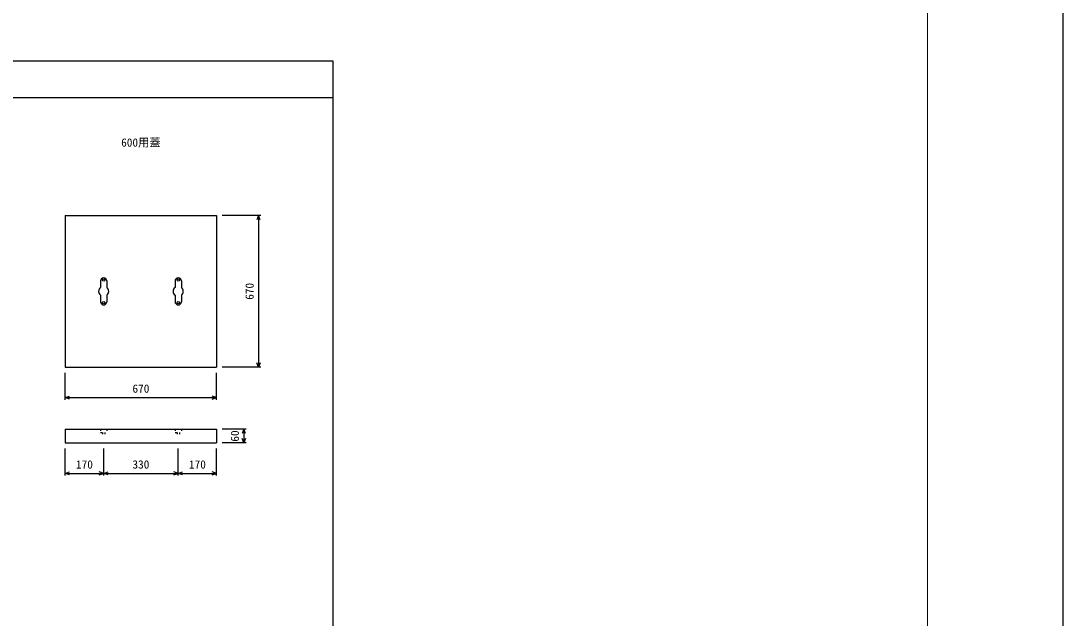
# Model space of a CAD drawing. Units: millimetres, scale not verified. Extents: x -12600 to 12600, y -8910 to 8910.
# Drawn here: x 7987 to 12600, y -836 to 1805 of the extents above; entities that cross this region are included whole.
import ezdxf
from ezdxf.enums import TextEntityAlignment as Align

# ---------------------------------------------------------------- set-up
doc = ezdxf.new("R2010")
doc.units = ezdxf.units.MM
doc.header["$LTSCALE"] = 30
doc.linetypes.add('DOTTED', pattern=[1.75, 0.25, -1.5])
for name, color, linetype, lineweight in [('0-0_DIM', 7, 'Continuous', 25), ('0-1_Defpoints', 5, 'Continuous', 25), ('0-4_OUTLINE', 3, 'Continuous', 25), ('0-5_OUTLINE2', 4, 'DOTTED', 25), ('0-6_TXT', 7, 'Continuous', 25), ('0-7_WAKU', 3, 'Continuous', 13)]:
    doc.layers.add(name, color=color, linetype=linetype, lineweight=lineweight)
doc.styles.add('ＭＳ ゴシック', font='')
doc.styles.get('ＭＳ ゴシック').set_extended_font_data('MS Gothic')

msp = doc.modelspace()

# ---------------------------------------------------------------- linework, layer by layer
at = {"layer": '0-0_DIM'}
for p, q in [((2868.48, 1466.57), (9368.48, 1466.57)), ((9048.48, 944.19), (8878.48, 944.19)), ((9038.48, 944.19), (9038.48, 274.19)), ((8183.48, 129.19), (8183.48, 249.19)), ((8853.48, 129.19), (8853.48, 249.19)), ((9048.48, 274.19), (8878.48, 274.19)), ((8183.48, 139.19), (8853.48, 139.19)), ((8983.48, -0.51), (8878.48, -0.51)), ((8973.48, -0.51), (8973.48, -60.51)), ((8183.48, -205.51), (8183.48, -85.51)), ((8353.48, -205.51), (8353.48, -85.51)), ((8683.48, -205.51), (8683.48, -85.51)), ((8853.48, -205.51), (8853.48, -85.51)), ((8983.48, -60.51), (8878.48, -60.51)), ((8183.48, -195.51), (8353.48, -195.51)), ((8353.48, -195.51), (8683.48, -195.51)), ((8683.48, -195.51), (8853.48, -195.51))]:
    msp.add_line(p, q, dxfattribs=at)
msp.add_lwpolyline([(2868.48, -2873.43), (9368.48, -2873.43), (9368.48, 1626.57), (2868.48, 1626.57)], close=True, dxfattribs=at)
for points in [[(9045.56, 924.73), (9038.48, 944.19), (9031.39, 924.73)], [(9045.56, 293.65), (9038.48, 274.19), (9031.39, 293.65)], [(8202.93, 132.1), (8183.48, 139.19), (8202.93, 146.27)], [(8834.02, 132.1), (8853.48, 139.19), (8834.02, 146.27)], [(8980.56, -19.97), (8973.48, -0.51), (8966.39, -19.97)], [(8980.56, -41.05), (8973.48, -60.51), (8966.39, -41.05)], [(8202.93, -202.59), (8183.48, -195.51), (8202.93, -188.43)], [(8334.02, -202.59), (8353.48, -195.51), (8334.02, -188.43)], [(8372.93, -202.59), (8353.48, -195.51), (8372.93, -188.43)], [(8664.02, -202.59), (8683.48, -195.51), (8664.02, -188.43)], [(8702.93, -202.59), (8683.48, -195.51), (8702.93, -188.43)], [(8834.02, -202.59), (8853.48, -195.51), (8834.02, -188.43)]]:
    msp.add_lwpolyline(points, dxfattribs=at)
at = {"layer": '0-1_Defpoints'}
msp.add_lwpolyline([(-12600, -8910), (12600, -8910), (12600, 8910), (-12600, 8910)], close=True, dxfattribs=at)
at = {"layer": '0-4_OUTLINE'}
for p, q in [((8183.48, 944.19), (8853.48, 944.19)), ((8853.48, 944.19), (8853.48, 274.19)), ((8339.52, 655.05), (8339.52, 626.66)), ((8367.52, 655.05), (8367.52, 626.66)), ((8669.52, 655.05), (8669.52, 626.66)), ((8697.52, 655.05), (8697.52, 626.66)), ((8339.52, 591.43), (8339.52, 563.05)), ((8367.52, 591.43), (8367.52, 563.05)), ((8669.52, 591.43), (8669.52, 563.05)), ((8697.52, 591.43), (8697.52, 563.05)), ((8183.48, -0.51), (8183.48, -60.51)), ((8183.48, -0.51), (8853.48, -0.51)), ((8853.48, -0.51), (8853.48, -60.51)), ((8183.48, -60.51), (8853.48, -60.51))]:
    msp.add_line(p, q, dxfattribs=at)
msp.add_lwpolyline([(8183.48, 944.19), (8183.48, 274.19), (8853.48, 274.19)], dxfattribs=at)
for centre in [(8353.52, 659.05), (8683.52, 659.05), (8353.52, 559.05), (8683.52, 559.05)]:
    msp.add_circle(centre, 5, dxfattribs=at)
for centre, radius, start, end in [((8353.52, 655.05), 14, 0, 180), ((8683.52, 655.05), 14, 0, 180), ((8353.52, 609.05), 22.5, 128.4786, 231.5214), ((8353.52, 609.05), 22.5, 308.4786, 51.5214), ((8683.52, 609.05), 22.5, 128.4786, 231.5214), ((8683.52, 609.05), 22.5, 308.4786, 51.5214), ((8353.52, 563.05), 14, 180, 0), ((8683.52, 563.05), 14, 180, 0)]:
    msp.add_arc(centre, radius, start, end, dxfattribs=at)
at = {"layer": '0-5_OUTLINE2'}
for p, q in [((8339.48, -0.51), (8339.48, -15.51)), ((8339.48, -15.51), (8367.48, -15.51)), ((8348.48, -15.51), (8348.48, -60.51)), ((8358.48, -15.51), (8358.48, -60.51)), ((8367.48, -0.51), (8367.48, -15.51)), ((8669.48, -0.51), (8669.48, -15.51)), ((8669.48, -15.51), (8697.48, -15.51)), ((8678.48, -15.51), (8678.48, -60.51)), ((8688.48, -15.51), (8688.48, -60.51)), ((8697.48, -0.51), (8697.48, -15.51))]:
    msp.add_line(p, q, dxfattribs=at)
at = {"layer": '0-7_WAKU'}
msp.add_lwpolyline([(-12000, -8310), (12000, -8310), (12000, 8310), (-12000, 8310)], close=True, dxfattribs=at)

# ---------------------------------------------------------------- texts
at = {"layer": '0-0_DIM', "style": 'ＭＳ ゴシック'}
for s, p in [('670', (9028.48, 571.69)), ('60', (8963.48, -55.51))]:
    msp.add_text(s, height=36.66, rotation=90, dxfattribs=at).set_placement(p, align=Align.BOTTOM_LEFT)
for s, p in [('670', (8480.98, 149.87)), ('170', (8230.98, -185.51)), ('330', (8480.98, -185.51)), ('170', (8730.98, -185.51))]:
    msp.add_text(s, height=36.66, dxfattribs=at).set_placement(p, align=Align.BOTTOM_LEFT)
at = {"layer": '0-6_TXT', "style": 'ＭＳ ゴシック'}
msp.add_text('600用蓋', height=36.66, dxfattribs=at).set_placement((8430.98, 1237.77), align=Align.BOTTOM_LEFT)

doc.saveas('drawing.dxf')
